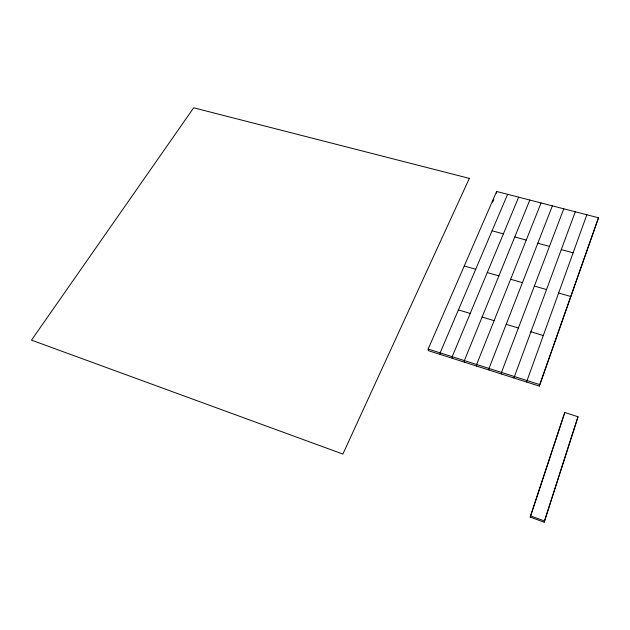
<?xml version="1.0" encoding="UTF-8"?>
<svg xmlns="http://www.w3.org/2000/svg" width="630" height="630" viewBox="0 0 630 630"><rect width="100%" height="100%" fill="white"/><g stroke="black" fill="none" stroke-linecap="round" stroke-linejoin="round"><path stroke-width="0.94" d="M452.19 358.265L452.198 356.706L518.671 197.166M464.318 362.14L464.365 360.58L529.822 200.049M476.556 366.046L476.634 364.494L541.052 202.947M496.511 193.26L496.621 191.473L598.5 217.775L539.304 386.08L428.219 350.611L428.164 349.044L496.621 191.473M488.896 369.983L489.006 368.44L552.368 205.868M501.338 373.96L501.48 372.417L563.771 208.806M513.891 377.968L575.261 211.775M526.546 382.008L586.837 214.759M539.304 386.08L598.5 217.775M570.37 298.14L570.685 296.47L558.479 292.974M530.192 517.112L564.708 412.453L578.009 416.784L544.163 522.199L530.192 517.112L564.07 414.863M564.378 413.934L564.708 412.453M544.163 522.199L578.009 416.784M507.607 194.308L440.126 352.855L440.149 354.422M492.621 202.222L493.786 199.537M492.077 230.793L503.378 233.864M514.765 236.959L526.247 240.077M537.807 243.219L549.462 246.385M561.204 249.582L573.048 252.795M464.255 265.978L475.705 269.262M487.25 272.57L498.889 275.901M510.623 279.263L522.443 282.649M534.358 286.059L546.375 289.501M458.419 309.889L470.216 313.449M482.115 317.048L494.109 320.67M506.197 324.324L518.395 328.002M530.68 331.719L543.076 335.459M428.164 349.044L539.556 384.552M530.436 515.852L544.454 520.947M469.342 178.385L342.87 454.065L31.5 340.137L193.678 107.801L469.342 178.385"/></g></svg>
